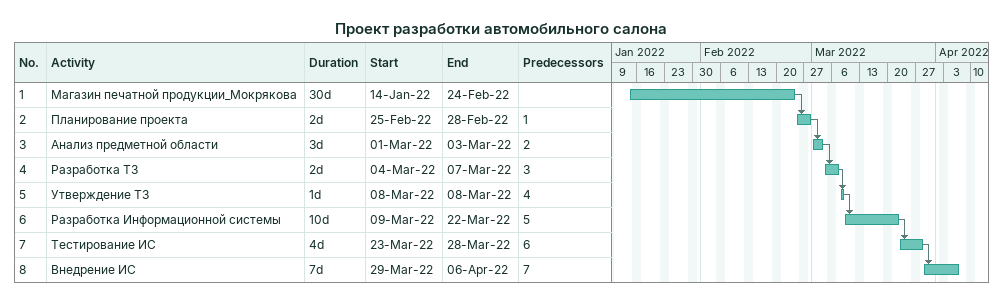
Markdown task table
Проект разработки автомобильного салона

| ID | Task | Duration | Start | Finish | Predecessors |
|---|---|---|---|---|---|
| 1 | Магазин печатной продукции_Мокрякова | 30d | 2022-01-14 | 2022-02-24 |  |
| 2 | Планирование проекта | 2d | 2022-02-25 | 2022-02-28 | 1 |
| 3 | Анализ предметной области | 3d | 2022-03-01 | 2022-03-03 | 2 |
| 4 | Разработка ТЗ | 2d | 2022-03-04 | 2022-03-07 | 3 |
| 5 | Утверждение ТЗ | 1d | 2022-03-08 | 2022-03-08 | 4 |
| 6 | Разработка Информационной системы | 10d | 2022-03-09 | 2022-03-22 | 5 |
| 7 | Тестирование ИС | 4d | 2022-03-23 | 2022-03-28 | 6 |
| 8 | Внедрение ИС | 7d | 2022-03-29 | 2022-04-06 | 7 |
